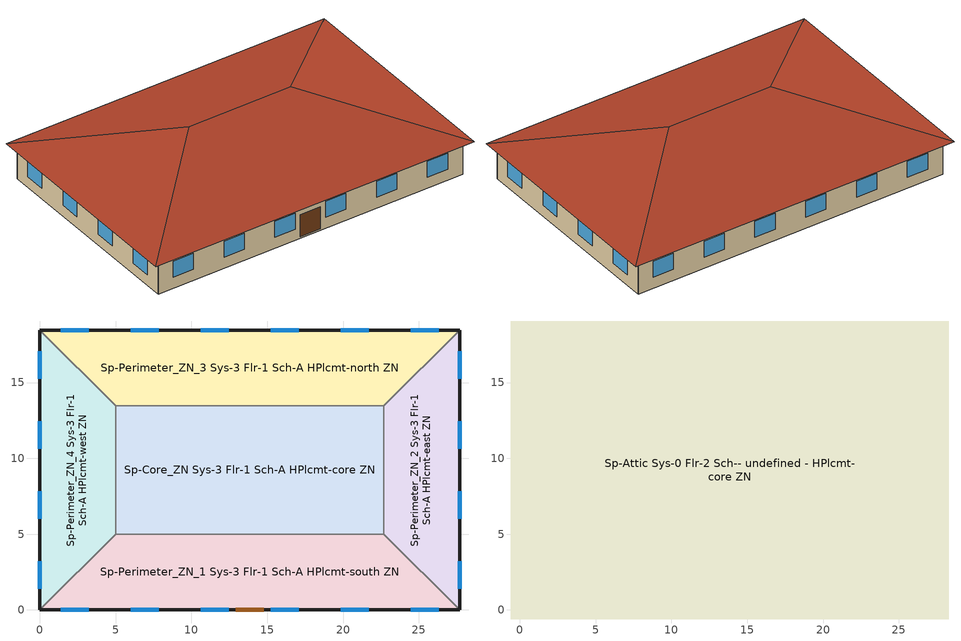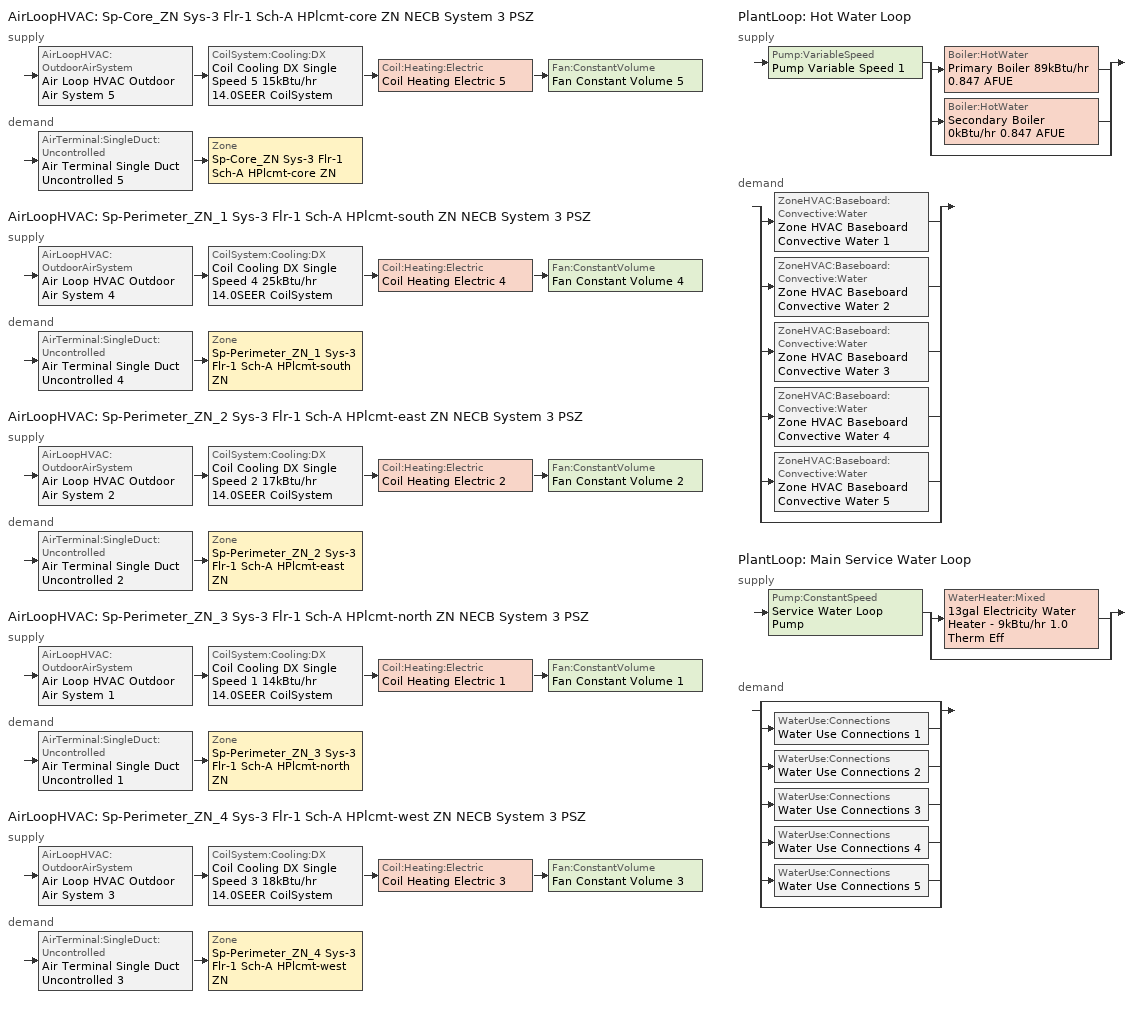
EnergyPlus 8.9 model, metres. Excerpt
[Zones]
Sp-Core_ZN Sys-3 Flr-1 Sch-A HPlcmt-core ZN
 floor ground (BTAP-Grnd-Floor-Mass:U-0.379): 22.69,13.46 22.69,5 5,5 5,13.46 z0
 wall to Sp-Perimeter_ZN_2 Sys-3 Flr-1 Sch-A HPlcmt-east ZN (BTAP-Int-Wall): 22.69,5 22.69,13.46 z0:3.05
 wall to Sp-Perimeter_ZN_3 Sys-3 Flr-1 Sch-A HPlcmt-north ZN (BTAP-Int-Wall): 22.69,13.46 5,13.46 z0:3.05
 wall to Sp-Perimeter_ZN_1 Sys-3 Flr-1 Sch-A HPlcmt-south ZN (BTAP-Int-Wall): 5,5 22.69,5 z0:3.05
 wall to Sp-Perimeter_ZN_4 Sys-3 Flr-1 Sch-A HPlcmt-west ZN (BTAP-Int-Wall): 5,13.46 5,5 z0:3.05
Sp-Perimeter_ZN_1 Sys-3 Flr-1 Sch-A HPlcmt-south ZN
 floor ground (BTAP-Grnd-Floor-Mass:U-0.379): 22.69,5 27.69,0 0,0 5,5 z0
 wall outside (BTAP-Ext-Wall-Mass:U-0.183): 0,0 27.69,0 z0:3.05
 wall to Sp-Perimeter_ZN_2 Sys-3 Flr-1 Sch-A HPlcmt-east ZN (BTAP-Int-Wall): 27.69,0 22.69,5 z0:3.05
 wall to Sp-Perimeter_ZN_4 Sys-3 Flr-1 Sch-A HPlcmt-west ZN (BTAP-Int-Wall): 5,5 0,0 z0:3.05
 window (BTAP-Ext-DaylightDiffuser:U=0.160 SHGC=0.600): 1.39,0 3.22,0 / 6.01,0 7.84,0 / 10.62,0 12.45,0 / 15.24,0 17.07,0 / 19.85,0 21.68,0 / 24.47,0 26.3,0 z0.99:2.42
 door (BTAP-Ext-Door:U-1.6): 12.93,0 14.76,0 z0.12:2.13
Sp-Perimeter_ZN_2 Sys-3 Flr-1 Sch-A HPlcmt-east ZN
 floor ground (BTAP-Grnd-Floor-Mass:U-0.379): 27.69,18.46 27.69,0 22.69,5 22.69,13.46 z0
 wall outside (BTAP-Ext-Wall-Mass:U-0.183): 27.69,0 27.69,18.46 z0:3.05
 wall to Sp-Perimeter_ZN_3 Sys-3 Flr-1 Sch-A HPlcmt-north ZN (BTAP-Int-Wall): 27.69,18.46 22.69,13.46 z0:3.05
 window (BTAP-Ext-DaylightDiffuser:U=0.160 SHGC=0.600): 27.69,1.39 27.69,3.22 / 27.69,6.01 27.69,7.84 / 27.69,10.62 27.69,12.45 / 27.69,15.24 27.69,17.07 z0.99:2.42
Sp-Perimeter_ZN_3 Sys-3 Flr-1 Sch-A HPlcmt-north ZN
 floor ground (BTAP-Grnd-Floor-Mass:U-0.379): 27.69,18.46 22.69,13.46 5,13.46 0,18.46 z0
 wall outside (BTAP-Ext-Wall-Mass:U-0.183): 27.69,18.46 0,18.46 z0:3.05
 wall to Sp-Perimeter_ZN_4 Sys-3 Flr-1 Sch-A HPlcmt-west ZN (BTAP-Int-Wall): 0,18.46 5,13.46 z0:3.05
 window (BTAP-Ext-DaylightDiffuser:U=0.160 SHGC=0.600): 26.3,18.46 24.47,18.46 / 21.68,18.46 19.85,18.46 / 17.07,18.46 15.24,18.46 / 12.45,18.46 10.62,18.46 / 7.84,18.46 6.01,18.46 / 3.22,18.46 1.39,18.46 z0.99:2.42
Sp-Perimeter_ZN_4 Sys-3 Flr-1 Sch-A HPlcmt-west ZN
 floor ground (BTAP-Grnd-Floor-Mass:U-0.379): 0,18.46 5,13.46 5,5 0,0 z0
 wall outside (BTAP-Ext-Wall-Mass:U-0.183): 0,18.46 0,0 z0:3.05
 window (BTAP-Ext-DaylightDiffuser:U=0.160 SHGC=0.600): 0,17.07 0,15.24 / 0,12.45 0,10.62 / 0,7.84 0,6.01 / 0,3.22 0,1.39 z0.99:2.42
Sp-Attic Sys-0 Flr-2 Sch-- undefined - HPlcmt-core ZN
 floor outside (BTAP-Ext-Floor-Mass:U-0.142): 28.29,19.06 28.29,-0.6 27.69,0 27.69,18.46 z3.05; 28.29,19.06 27.69,18.46 0,18.46 -0.6,19.06 z3.05; 27.69,0 28.29,-0.6 -0.6,-0.6 0,0 z3.05; -0.6,19.06 0,18.46 0,0 -0.6,-0.6 z3.05
 floor to Sp-Core_ZN Sys-3 Flr-1 Sch-A HPlcmt-core ZN (BTAP-Int-Floor): 22.69,13.46 22.69,5 5,5 5,13.46 z3.05
 floor to Sp-Perimeter_ZN_2 Sys-3 Flr-1 Sch-A HPlcmt-east ZN (BTAP-Int-Floor): 27.69,18.46 27.69,0 22.69,5 22.69,13.46 z3.05
 floor to Sp-Perimeter_ZN_3 Sys-3 Flr-1 Sch-A HPlcmt-north ZN (BTAP-Int-Floor): 27.69,18.46 22.69,13.46 5,13.46 0,18.46 z3.05
 floor to Sp-Perimeter_ZN_1 Sys-3 Flr-1 Sch-A HPlcmt-south ZN (BTAP-Int-Floor): 22.69,5 27.69,0 0,0 5,5 z3.05
 floor to Sp-Perimeter_ZN_4 Sys-3 Flr-1 Sch-A HPlcmt-west ZN (BTAP-Int-Floor): 0,18.46 5,13.46 5,5 0,0 z3.05
 roof outside (BTAP-Ext-Roof-Metal:U-0.142): 18.46,9.23,6.33 28.29,-0.6,3.05 28.29,19.06,3.05; 18.46,9.23,6.33 28.29,19.06,3.05 -0.6,19.06,3.05 9.23,9.23,6.33; 9.23,9.23,6.33 -0.6,-0.6,3.05 28.29,-0.6,3.05 18.46,9.23,6.33; 9.23,9.23,6.33 -0.6,19.06,3.05 -0.6,-0.6,3.05
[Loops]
AirLoopHVAC 'Sp-Core_ZN Sys-3 Flr-1 Sch-A HPlcmt-core ZN NECB System 3 PSZ'
 supply: AirLoopHVAC:OutdoorAirSystem 'Air Loop HVAC Outdoor Air System 5' > CoilSystem:Cooling:DX 'Coil Cooling DX Single Speed 5 15kBtu/hr 14.0SEER CoilSystem' > Coil:Heating:Electric 'Coil Heating Electric 5' > Fan:ConstantVolume 'Fan Constant Volume 5'
 demand: AirTerminal:SingleDuct:Uncontrolled 'Air Terminal Single Duct Uncontrolled 5' > Zone 'Sp-Core_ZN Sys-3 Flr-1 Sch-A HPlcmt-core ZN'
AirLoopHVAC 'Sp-Perimeter_ZN_1 Sys-3 Flr-1 Sch-A HPlcmt-south ZN NECB System 3 PSZ'
 supply: AirLoopHVAC:OutdoorAirSystem 'Air Loop HVAC Outdoor Air System 4' > CoilSystem:Cooling:DX 'Coil Cooling DX Single Speed 4 25kBtu/hr 14.0SEER CoilSystem' > Coil:Heating:Electric 'Coil Heating Electric 4' > Fan:ConstantVolume 'Fan Constant Volume 4'
 demand: AirTerminal:SingleDuct:Uncontrolled 'Air Terminal Single Duct Uncontrolled 4' > Zone 'Sp-Perimeter_ZN_1 Sys-3 Flr-1 Sch-A HPlcmt-south ZN'
AirLoopHVAC 'Sp-Perimeter_ZN_2 Sys-3 Flr-1 Sch-A HPlcmt-east ZN NECB System 3 PSZ'
 supply: AirLoopHVAC:OutdoorAirSystem 'Air Loop HVAC Outdoor Air System 2' > CoilSystem:Cooling:DX 'Coil Cooling DX Single Speed 2 17kBtu/hr 14.0SEER CoilSystem' > Coil:Heating:Electric 'Coil Heating Electric 2' > Fan:ConstantVolume 'Fan Constant Volume 2'
 demand: AirTerminal:SingleDuct:Uncontrolled 'Air Terminal Single Duct Uncontrolled 2' > Zone 'Sp-Perimeter_ZN_2 Sys-3 Flr-1 Sch-A HPlcmt-east ZN'
AirLoopHVAC 'Sp-Perimeter_ZN_3 Sys-3 Flr-1 Sch-A HPlcmt-north ZN NECB System 3 PSZ'
 supply: AirLoopHVAC:OutdoorAirSystem 'Air Loop HVAC Outdoor Air System 1' > CoilSystem:Cooling:DX 'Coil Cooling DX Single Speed 1 14kBtu/hr 14.0SEER CoilSystem' > Coil:Heating:Electric 'Coil Heating Electric 1' > Fan:ConstantVolume 'Fan Constant Volume 1'
 demand: AirTerminal:SingleDuct:Uncontrolled 'Air Terminal Single Duct Uncontrolled 1' > Zone 'Sp-Perimeter_ZN_3 Sys-3 Flr-1 Sch-A HPlcmt-north ZN'
AirLoopHVAC 'Sp-Perimeter_ZN_4 Sys-3 Flr-1 Sch-A HPlcmt-west ZN NECB System 3 PSZ'
 supply: AirLoopHVAC:OutdoorAirSystem 'Air Loop HVAC Outdoor Air System 3' > CoilSystem:Cooling:DX 'Coil Cooling DX Single Speed 3 18kBtu/hr 14.0SEER CoilSystem' > Coil:Heating:Electric 'Coil Heating Electric 3' > Fan:ConstantVolume 'Fan Constant Volume 3'
 demand: AirTerminal:SingleDuct:Uncontrolled 'Air Terminal Single Duct Uncontrolled 3' > Zone 'Sp-Perimeter_ZN_4 Sys-3 Flr-1 Sch-A HPlcmt-west ZN'
PlantLoop 'Hot Water Loop'
 supply: Pump:VariableSpeed 'Pump Variable Speed 1' > split
  | Boiler:HotWater 'Primary Boiler 89kBtu/hr 0.847 AFUE'
  | Boiler:HotWater 'Secondary Boiler 0kBtu/hr 0.847 AFUE'
  | bypass
 demand: split
  | ZoneHVAC:Baseboard:Convective:Water 'Zone HVAC Baseboard Convective Water 1'
  | ZoneHVAC:Baseboard:Convective:Water 'Zone HVAC Baseboard Convective Water 2'
  | ZoneHVAC:Baseboard:Convective:Water 'Zone HVAC Baseboard Convective Water 3'
  | ZoneHVAC:Baseboard:Convective:Water 'Zone HVAC Baseboard Convective Water 4'
  | ZoneHVAC:Baseboard:Convective:Water 'Zone HVAC Baseboard Convective Water 5'
  | bypass
PlantLoop 'Main Service Water Loop'
 supply: Pump:ConstantSpeed 'Service Water Loop Pump' > split
  | WaterHeater:Mixed '13gal Electricity Water Heater - 9kBtu/hr 1.0 Therm Eff'
  | bypass
 demand: split
  | bypass
  | WaterUse:Connections 'Water Use Connections 1'
  | WaterUse:Connections 'Water Use Connections 2'
  | WaterUse:Connections 'Water Use Connections 3'
  | WaterUse:Connections 'Water Use Connections 4'
  | WaterUse:Connections 'Water Use Connections 5'
  | bypass
[Building]
SmallOffice-CAN_NT_Yellowknife.AP.719360_CWEC2016.epw created: 2018-11-01 15:55:19 +0000: North Axis {deg}=0; Terrain=City; Loads Convergence Tolerance Value=0.04; Temperature Convergence Tolerance Value {deltaC}=0.2; Solar Distribution=FullInteriorAndExterior; Maximum Number of Warmup Days=25; Minimum Number of Warmup Days=6
[Site:Location]
Yellowknife AP_NT_CAN: Latitude {deg}=62.463; Longitude {deg}=-114.44; Time Zone {hr}=-7; Elevation {m}=205.7
[Site:GroundTemperature:BuildingSurface]
19.527, 19.502, 19.536, 19.598, 20.002, 21.64, 22.225, 22.375, 21.449, 20.121, 19.802, 19.633
[Site:WaterMainsTemperature]
Calculation Method=Correlation; Annual Average Outdoor Air Temperature {C}=-3.45833; Maximum Difference In Monthly Average Outdoor Air Temperatures {deltaC}=42.9
[SizingPeriod:DesignDay] Day of Month=21; Dry-Bulb Temperature Range Modifier Type=DefaultMultipliers; Humidity Condition Type=Wetbulb; Barometric Pressure {Pa}=98878; Rain Indicator=No; Snow Indicator=No; Daylight Saving Time Indicator=No
Name | Month | Day Type | Maximum Dry-Bulb Temperature {C} | Daily Dry-Bulb Temperature Range {deltaC} | Wetbulb or DewPoint at Maximum Dry-Bulb {C} | Wind Speed {m/s} | Wind Direction {deg} | Solar Model Indicator | ASHRAE Clear Sky Optical Depth for Beam Irradiance (taub) | ASHRAE Clear Sky Optical Depth for Diffuse Irradiance (taud) | Sky Clearness
Yellowknife AP Ann Clg .4% Condns DB=>MWB | 7 | SummerDesignDay | 25.4 | 7.9 | 16 | 4 | 150 | ASHRAETau | 0.369 | 2.418
Yellowknife AP Ann Htg 99.6% Condns DB | 1 | WinterDesignDay | -40.5 | 0 | -40.5 | 1.7 | 310 | ASHRAEClearSky |  |  | 0
[Material] Thermal Absorptance=0.9
Name | Roughness | Thickness {m} | Conductivity {W/m-K} | Density {kg/m3} | Specific Heat {J/kg-K} | Solar Absorptance | Visible Absorptance
1/2IN Gypsum | Smooth | 0.0127 | 0.16 | 784.9 | 830 | 0.4 | 0.4
100mm Normalweight concrete floor | MediumSmooth | 0.1016 | 2.31 | 2322 | 832 | 0.7 | 0.7
1IN Stucco | Smooth | 0.0253 | 0.6918 | 1858 | 837 | 0.7 | 0.92
4 in. Normalweight Concrete Floor | MediumRough | 0.1016 | 2.31 | 2322 | 832 | 0.7 | 0.7
6 in. Normalweight Concrete Floor | MediumRough | 0.1524 | 2.31 | 2322 | 832 | 0.7 | 0.7
8IN CONCRETE HW RefBldg | Rough | 0.2032 | 1.311 | 2240 | 836.8 | 0.7 | 0.7
F08 Metal surface; Metal Roof Surface | Smooth | 0.0008 | 45.28 | 7824 | 500 | 0.7 | 0.7
G01 13mm gypsum board | Smooth | 0.0127 | 0.16 | 800 | 1090 | 0.7 | 0.5
[Material:NoMass] Roughness=Smooth; Thermal Absorptance=0.9; Solar Absorptance=0.7
Name | Thermal Resistance {m2-K/W} | Visible Absorptance
Typical Carpet Pad | 0.21648 | 0.8
Typical Carpet Pad 2 | 2.57255 | 0.8
Typical Insulation 1 | 6.78179 | 0.7
Typical Insulation 2 | 5.19354 | 0.7
Typical Insulation 3 | 7.04224 | 0.7
Typical Insulation 4 | 0.624982 | 0.7
[WindowMaterial:SimpleGlazingSystem]
SimpleGlazing:U=0.160 SHGC=0.600: U-Factor {W/m2-K}=1.6; Solar Heat Gain Coefficient=0.6; Visible Transmittance=0.21
[Construction]
BTAP-Ext-DaylightDiffuser:U=0.160 SHGC=0.600: SimpleGlazing:U=0.160 SHGC=0.600
BTAP-Ext-Door:U-1.6: F08 Metal surface, Typical Insulation 4
BTAP-Ext-Floor-Mass:U-0.142: Typical Insulation 1, 4 in. Normalweight Concrete Floor, Typical Carpet Pad
BTAP-Ext-Roof-Metal:U-0.142: Metal Roof Surface, Typical Insulation 3
BTAP-Ext-Wall-Mass:U-0.183: 1IN Stucco, 8IN CONCRETE HW RefBldg, Typical Insulation 2, 1/2IN Gypsum
BTAP-Grnd-Floor-Mass:U-0.379: 6 in. Normalweight Concrete Floor, Typical Carpet Pad 2
BTAP-Int-Floor: 100mm Normalweight concrete floor, Typical Carpet Pad
BTAP-Int-Wall: G01 13mm gypsum board, G01 13mm gypsum board
[Zone]
Name | Part of Total Floor Area
Sp-Attic Sys-0 Flr-2 Sch-- undefined - HPlcmt-core ZN | No
Sp-Core_ZN Sys-3 Flr-1 Sch-A HPlcmt-core ZN; Sp-Perimeter_ZN_1 Sys-3 Flr-1 Sch-A HPlcmt-south ZN; Sp-Perimeter_ZN_2 Sys-3 Flr-1 Sch-A HPlcmt-east ZN; Sp-Perimeter_ZN_3 Sys-3 Flr-1 Sch-A HPlcmt-north ZN; Sp-Perimeter_ZN_4 Sys-3 Flr-1 Sch-A HPlcmt-west ZN | Yes
[ZoneInfiltration:DesignFlowRate] Schedule=Always On Discrete; Design Flow Rate Calculation Method=Flow/ExteriorArea; Constant Term Coefficient=0; Temperature Term Coefficient=0; Velocity Term Coefficient=0.224; Velocity Squared Term Coefficient=0
Name | Zone or ZoneList | Flow per Exterior Surface Area {m3/s-m2}
Attic Infiltration | Sp-Attic Sys-0 Flr-2 Sch-- undefined - HPlcmt-core ZN | 0.000228332
Perimeter_ZN_1 Infiltration | Sp-Perimeter_ZN_1 Sys-3 Flr-1 Sch-A HPlcmt-south ZN | 0.00025
Perimeter_ZN_2 Infiltration | Sp-Perimeter_ZN_2 Sys-3 Flr-1 Sch-A HPlcmt-east ZN | 0.00025
Perimeter_ZN_3 Infiltration | Sp-Perimeter_ZN_3 Sys-3 Flr-1 Sch-A HPlcmt-north ZN | 0.00025
Perimeter_ZN_4 Infiltration | Sp-Perimeter_ZN_4 Sys-3 Flr-1 Sch-A HPlcmt-west ZN | 0.00025
[ZoneControl:Thermostat] Control Object Type 1=ThermostatSetpoint:DualSetpoint
Name | Zone or ZoneList | Control Type Schedule | Control Name 1
Sp-Core_ZN Sys-3 Flr-1 Sch-A HPlcmt-core ZN Thermostat | Sp-Core_ZN Sys-3 Flr-1 Sch-A HPlcmt-core ZN | Sp-Core_ZN Sys-3 Flr-1 Sch-A HPlcmt-core ZN Thermostat Schedule | Space Function Office enclosed > 25 m2 Thermostat 10
Sp-Perimeter_ZN_1 Sys-3 Flr-1 Sch-A HPlcmt-south ZN Thermostat | Sp-Perimeter_ZN_1 Sys-3 Flr-1 Sch-A HPlcmt-south ZN | Sp-Perimeter_ZN_1 Sys-3 Flr-1 Sch-A HPlcmt-south ZN Thermostat Schedule | Space Function Office enclosed > 25 m2 Thermostat 9
Sp-Perimeter_ZN_2 Sys-3 Flr-1 Sch-A HPlcmt-east ZN Thermostat | Sp-Perimeter_ZN_2 Sys-3 Flr-1 Sch-A HPlcmt-east ZN | Sp-Perimeter_ZN_2 Sys-3 Flr-1 Sch-A HPlcmt-east ZN Thermostat Schedule | Space Function Office enclosed > 25 m2 Thermostat 7
Sp-Perimeter_ZN_3 Sys-3 Flr-1 Sch-A HPlcmt-north ZN Thermostat | Sp-Perimeter_ZN_3 Sys-3 Flr-1 Sch-A HPlcmt-north ZN | Sp-Perimeter_ZN_3 Sys-3 Flr-1 Sch-A HPlcmt-north ZN Thermostat Schedule | Space Function Office enclosed > 25 m2 Thermostat 6
Sp-Perimeter_ZN_4 Sys-3 Flr-1 Sch-A HPlcmt-west ZN Thermostat | Sp-Perimeter_ZN_4 Sys-3 Flr-1 Sch-A HPlcmt-west ZN | Sp-Perimeter_ZN_4 Sys-3 Flr-1 Sch-A HPlcmt-west ZN Thermostat Schedule | Space Function Office enclosed > 25 m2 Thermostat 8
[ThermostatSetpoint:DualSetpoint] Heating Setpoint Temperature Schedule=NECB-A-Thermostat Setpoint-Heating; Cooling Setpoint Temperature Schedule=NECB-A-Thermostat Setpoint-Cooling
Space Function Office enclosed > 25 m2 Thermostat 10; Space Function Office enclosed > 25 m2 Thermostat 9; Space Function Office enclosed > 25 m2 Thermostat 7; Space Function Office enclosed > 25 m2 Thermostat 6; Space Function Office enclosed > 25 m2 Thermostat 8
[AirTerminal:SingleDuct:Uncontrolled] Availability Schedule=Always On Discrete; Maximum Air Flow Rate {m3/s}=AutoSize
Air Terminal Single Duct Uncontrolled 5; Air Terminal Single Duct Uncontrolled 4; Air Terminal Single Duct Uncontrolled 2; Air Terminal Single Duct Uncontrolled 1; Air Terminal Single Duct Uncontrolled 3
[ZoneHVAC:Baseboard:Convective:Water] Availability Schedule=Always On Discrete; Heating Design Capacity Method=HeatingDesignCapacity; Heating Design Capacity {W}=Autosize; Heating Design Capacity Per Floor Area {W/m2}=0; Fraction of Autosized Heating Design Capacity=0.8; U-Factor Times Area Value {W/K}=Autosize; Maximum Water Flow Rate {m3/s}=Autosize; Convergence Tolerance=0.001
Zone HVAC Baseboard Convective Water 5; Zone HVAC Baseboard Convective Water 4; Zone HVAC Baseboard Convective Water 2; Zone HVAC Baseboard Convective Water 1; Zone HVAC Baseboard Convective Water 3
[Zone equipment]
Sp-Core_ZN Sys-3 Flr-1 Sch-A HPlcmt-core ZN: Air Terminal Single Duct Uncontrolled 5, Zone HVAC Baseboard Convective Water 5
Sp-Perimeter_ZN_1 Sys-3 Flr-1 Sch-A HPlcmt-south ZN: Air Terminal Single Duct Uncontrolled 4, Zone HVAC Baseboard Convective Water 4
Sp-Perimeter_ZN_2 Sys-3 Flr-1 Sch-A HPlcmt-east ZN: Air Terminal Single Duct Uncontrolled 2, Zone HVAC Baseboard Convective Water 2
Sp-Perimeter_ZN_3 Sys-3 Flr-1 Sch-A HPlcmt-north ZN: Air Terminal Single Duct Uncontrolled 1, Zone HVAC Baseboard Convective Water 1
Sp-Perimeter_ZN_4 Sys-3 Flr-1 Sch-A HPlcmt-west ZN: Air Terminal Single Duct Uncontrolled 3, Zone HVAC Baseboard Convective Water 3
[Sizing:Zone] Zone Cooling Design Supply Air Temperature Input Method=SupplyAirTemperature; Zone Cooling Design Supply Air Temperature {C}=13; Zone Cooling Design Supply Air Temperature Difference {deltaC}=11.11; Zone Heating Design Supply Air Temperature Input Method=SupplyAirTemperature; Zone Heating Design Supply Air Temperature {C}=43; Zone Heating Design Supply Air Temperature Difference {deltaC}=11.11; Zone Cooling Design Supply Air Humidity Ratio {kgWater/kgDryAir}=0.0085; Zone Heating Design Supply Air Humidity Ratio {kgWater/kgDryAir}=0.008; Design Specification Outdoor Air Object=Space Function Office enclosed > 25 m2 Ventilation; Zone Heating Sizing Factor=1.3; Zone Cooling Sizing Factor=1.1; Cooling Design Air Flow Method=DesignDay; Cooling Design Air Flow Rate {m3/s}=0; Cooling Minimum Air Flow per Zone Floor Area {m3/s-m2}=0.000762; Cooling Minimum Air Flow {m3/s}=0; Cooling Minimum Air Flow Fraction=0; Heating Design Air Flow Method=DesignDay; Heating Design Air Flow Rate {m3/s}=0; Heating Maximum Air Flow per Zone Floor Area {m3/s-m2}=0.002032; Heating Maximum Air Flow {m3/s}=0.141576; Heating Maximum Air Flow Fraction=0.3; Account for Dedicated Outdoor Air System=No
Name | Design Specification Zone Air Distribution Object
Sp-Core_ZN Sys-3 Flr-1 Sch-A HPlcmt-core ZN | Sp-Core_ZN Sys-3 Flr-1 Sch-A HPlcmt-core ZN Design Spec Zone Air Dist
Sp-Perimeter_ZN_1 Sys-3 Flr-1 Sch-A HPlcmt-south ZN | Sp-Perimeter_ZN_1 Sys-3 Flr-1 Sch-A HPlcmt-south ZN Design Spec Zone Air Dist
Sp-Perimeter_ZN_2 Sys-3 Flr-1 Sch-A HPlcmt-east ZN | Sp-Perimeter_ZN_2 Sys-3 Flr-1 Sch-A HPlcmt-east ZN Design Spec Zone Air Dist
Sp-Perimeter_ZN_3 Sys-3 Flr-1 Sch-A HPlcmt-north ZN | Sp-Perimeter_ZN_3 Sys-3 Flr-1 Sch-A HPlcmt-north ZN Design Spec Zone Air Dist
Sp-Perimeter_ZN_4 Sys-3 Flr-1 Sch-A HPlcmt-west ZN | Sp-Perimeter_ZN_4 Sys-3 Flr-1 Sch-A HPlcmt-west ZN Design Spec Zone Air Dist
[DesignSpecification:ZoneAirDistribution] Zone Air Distribution Effectiveness in Cooling Mode=1; Zone Air Distribution Effectiveness in Heating Mode=1
Sp-Core_ZN Sys-3 Flr-1 Sch-A HPlcmt-core ZN Design Spec Zone Air Dist; Sp-Perimeter_ZN_1 Sys-3 Flr-1 Sch-A HPlcmt-south ZN Design Spec Zone Air Dist; Sp-Perimeter_ZN_2 Sys-3 Flr-1 Sch-A HPlcmt-east ZN Design Spec Zone Air Dist; Sp-Perimeter_ZN_3 Sys-3 Flr-1 Sch-A HPlcmt-north ZN Design Spec Zone Air Dist; Sp-Perimeter_ZN_4 Sys-3 Flr-1 Sch-A HPlcmt-west ZN Design Spec Zone Air Dist
[Controller:MechanicalVentilation] Demand Controlled Ventilation=No; System Outdoor Air Method=ZoneSum; Design Specification Outdoor Air Object Name 1=Space Function Office enclosed > 25 m2 Ventilation
Name | Availability Schedule | Zone Name 1 | Design Specification Zone Air Distribution Object Name 1
Controller Mechanical Ventilation 5 | Always On Discrete | Sp-Core_ZN Sys-3 Flr-1 Sch-A HPlcmt-core ZN | Sp-Core_ZN Sys-3 Flr-1 Sch-A HPlcmt-core ZN Design Spec Zone Air Dist
Controller Mechanical Ventilation 4 | Sp-Perimeter_ZN_1 Sys-3 Flr-1 Sch-A HPlcmt-south ZN NECB System 3 PSZ Occ Sch | Sp-Perimeter_ZN_1 Sys-3 Flr-1 Sch-A HPlcmt-south ZN | Sp-Perimeter_ZN_1 Sys-3 Flr-1 Sch-A HPlcmt-south ZN Design Spec Zone Air Dist
Controller Mechanical Ventilation 2 | Always On Discrete | Sp-Perimeter_ZN_2 Sys-3 Flr-1 Sch-A HPlcmt-east ZN | Sp-Perimeter_ZN_2 Sys-3 Flr-1 Sch-A HPlcmt-east ZN Design Spec Zone Air Dist
Controller Mechanical Ventilation 1 | Always On Discrete | Sp-Perimeter_ZN_3 Sys-3 Flr-1 Sch-A HPlcmt-north ZN | Sp-Perimeter_ZN_3 Sys-3 Flr-1 Sch-A HPlcmt-north ZN Design Spec Zone Air Dist
Controller Mechanical Ventilation 3 | Always On Discrete | Sp-Perimeter_ZN_4 Sys-3 Flr-1 Sch-A HPlcmt-west ZN | Sp-Perimeter_ZN_4 Sys-3 Flr-1 Sch-A HPlcmt-west ZN Design Spec Zone Air Dist
[DesignSpecification:OutdoorAir]
Space Function Office enclosed > 25 m2 Ventilation: Outdoor Air Method=Sum; Outdoor Air Flow per Person {m3/s-person}=0; Outdoor Air Flow per Zone Floor Area {m3/s-m2}=0.00042164; Outdoor Air Flow per Zone {m3/s}=0; Outdoor Air Flow Air Changes per Hour {1/hr}=0
[AirLoopHVAC] Design Supply Air Flow Rate {m3/s}=AutoSize
Sp-Core_ZN Sys-3 Flr-1 Sch-A HPlcmt-core ZN NECB System 3 PSZ; Sp-Perimeter_ZN_1 Sys-3 Flr-1 Sch-A HPlcmt-south ZN NECB System 3 PSZ; Sp-Perimeter_ZN_2 Sys-3 Flr-1 Sch-A HPlcmt-east ZN NECB System 3 PSZ; Sp-Perimeter_ZN_3 Sys-3 Flr-1 Sch-A HPlcmt-north ZN NECB System 3 PSZ; Sp-Perimeter_ZN_4 Sys-3 Flr-1 Sch-A HPlcmt-west ZN NECB System 3 PSZ
[Sizing:System] Type of Load to Size On=Sensible; Design Outdoor Air Flow Rate {m3/s}=Autosize; Central Heating Maximum System Air Flow Ratio=1; Preheat Design Temperature {C}=7; Preheat Design Humidity Ratio {kgWater/kgDryAir}=0.008; Precool Design Temperature {C}=13; Precool Design Humidity Ratio {kgWater/kgDryAir}=0.008; Central Cooling Design Supply Air Temperature {C}=13; Central Heating Design Supply Air Temperature {C}=43; Type of Zone Sum to Use=NonCoincident; 100% Outdoor Air in Cooling=No; 100% Outdoor Air in Heating=No; Central Cooling Design Supply Air Humidity Ratio {kgWater/kgDryAir}=0.0085; Central Heating Design Supply Air Humidity Ratio {kgWater/kgDryAir}=0.008; Cooling Supply Air Flow Rate Method=DesignDay; Cooling Supply Air Flow Rate {m3/s}=0; Cooling Supply Air Flow Rate Per Floor Area {m3/s-m2}=0.00996765; Cooling Fraction of Autosized Cooling Supply Air Flow Rate=1; Cooling Supply Air Flow Rate Per Unit Cooling Capacity {m3/s-W}=3.94755e-05; Heating Supply Air Flow Rate Method=DesignDay; Heating Supply Air Flow Rate {m3/s}=0; Heating Supply Air Flow Rate Per Floor Area {m3/s-m2}=0.00996765; Heating Fraction of Autosized Heating Supply Air Flow Rate=1; Heating Fraction of Autosized Cooling Supply Air Flow Rate=1; Heating Supply Air Flow Rate Per Unit Heating Capacity {m3/s-W}=3.15882e-05; System Outdoor Air Method=ZoneSum; Zone Maximum Outdoor Air Fraction=1; Cooling Design Capacity Method=CoolingDesignCapacity; Cooling Design Capacity {W}=Autosize; Cooling Design Capacity Per Floor Area {W/m2}=234.7; Fraction of Autosized Cooling Design Capacity=1; Heating Design Capacity Method=HeatingDesignCapacity; Heating Design Capacity {W}=Autosize; Heating Design Capacity Per Floor Area {W/m2}=157; Fraction of Autosized Heating Design Capacity=1; Central Cooling Capacity Control Method=OnOff
Sp-Core_ZN Sys-3 Flr-1 Sch-A HPlcmt-core ZN NECB System 3 PSZ; Sp-Perimeter_ZN_1 Sys-3 Flr-1 Sch-A HPlcmt-south ZN NECB System 3 PSZ; Sp-Perimeter_ZN_2 Sys-3 Flr-1 Sch-A HPlcmt-east ZN NECB System 3 PSZ; Sp-Perimeter_ZN_3 Sys-3 Flr-1 Sch-A HPlcmt-north ZN NECB System 3 PSZ; Sp-Perimeter_ZN_4 Sys-3 Flr-1 Sch-A HPlcmt-west ZN NECB System 3 PSZ
[AvailabilityManager:Scheduled] Schedule=Always On Discrete
Sp-Core_ZN Sys-3 Flr-1 Sch-A HPlcmt-core ZN NECB System 3 PSZ Availability Manager; Air Loop HVAC Outdoor Air System 5 Availability Manager; Air Loop HVAC Outdoor Air System 4 Availability Manager; Sp-Perimeter_ZN_2 Sys-3 Flr-1 Sch-A HPlcmt-east ZN NECB System 3 PSZ Availability Manager; Air Loop HVAC Outdoor Air System 2 Availability Manager; Sp-Perimeter_ZN_3 Sys-3 Flr-1 Sch-A HPlcmt-north ZN NECB System 3 PSZ Availability Manager; Air Loop HVAC Outdoor Air System 1 Availability Manager; Sp-Perimeter_ZN_4 Sys-3 Flr-1 Sch-A HPlcmt-west ZN NECB System 3 PSZ Availability Manager; Air Loop HVAC Outdoor Air System 3 Availability Manager
[Controller:OutdoorAir] Minimum Outdoor Air Flow Rate {m3/s}=Autosize; Maximum Outdoor Air Flow Rate {m3/s}=Autosize; Economizer Control Type=NoEconomizer; Economizer Control Action Type=ModulateFlow; Economizer Maximum Limit Dry-Bulb Temperature {C}=28; Economizer Maximum Limit Enthalpy {J/kg}=64000; Economizer Minimum Limit Dry-Bulb Temperature {C}=-100; Lockout Type=NoLockout; Minimum Limit Type=FixedMinimum; High Humidity Control=No; Control High Indoor Humidity Based on Outdoor Humidity Ratio=Yes; Heat Recovery Bypass Control Type=BypassWhenWithinEconomizerLimits
Name | Minimum Outdoor Air Schedule | Mechanical Ventilation Controller
Controller Outdoor Air 5 | Always On Discrete | Controller Mechanical Ventilation 5
Controller Outdoor Air 4 | Sp-Perimeter_ZN_1 Sys-3 Flr-1 Sch-A HPlcmt-south ZN NECB System 3 PSZ Occ Sch | Controller Mechanical Ventilation 4
Controller Outdoor Air 2 | Always On Discrete | Controller Mechanical Ventilation 2
Controller Outdoor Air 1 | Always On Discrete | Controller Mechanical Ventilation 1
Controller Outdoor Air 3 | Always On Discrete | Controller Mechanical Ventilation 3
[SetpointManager:MixedAir] Control Variable=Temperature
Node 80 OS Default SPM; Node 79 OS Default SPM; Node 78 OS Default SPM; Node 67 OS Default SPM; Node 66 OS Default SPM; Node 65 OS Default SPM; Node 41 OS Default SPM; Node 40 OS Default SPM; Node 39 OS Default SPM; Node 29 OS Default SPM; Node 28 OS Default SPM; Node 27 OS Default SPM; Node 54 OS Default SPM; Node 53 OS Default SPM; Node 52 OS Default SPM
[CoilSystem:Cooling:DX] Availability Schedule=Always On Discrete
Name | Cooling Coil
Coil Cooling DX Single Speed 5 15kBtu/hr 14.0SEER CoilSystem | Coil Cooling DX Single Speed 5 15kBtu/hr 14.0SEER
Coil Cooling DX Single Speed 4 25kBtu/hr 14.0SEER CoilSystem | Coil Cooling DX Single Speed 4 25kBtu/hr 14.0SEER
Coil Cooling DX Single Speed 2 17kBtu/hr 14.0SEER CoilSystem | Coil Cooling DX Single Speed 2 17kBtu/hr 14.0SEER
Coil Cooling DX Single Speed 1 14kBtu/hr 14.0SEER CoilSystem | Coil Cooling DX Single Speed 1 14kBtu/hr 14.0SEER
Coil Cooling DX Single Speed 3 18kBtu/hr 14.0SEER CoilSystem | Coil Cooling DX Single Speed 3 18kBtu/hr 14.0SEER
[Coil:Cooling:DX:SingleSpeed] Availability Schedule=Always On Discrete; Gross Rated Total Cooling Capacity {W}=Autosize; Gross Rated Sensible Heat Ratio=Autosize; Gross Rated Cooling COP {W/W}=3.8248; Rated Air Flow Rate {m3/s}=Autosize; Rated Evaporator Fan Power Per Volume Flow Rate {W/(m3/s)}=773.3; Total Cooling Capacity Function of Temperature Curve=DXCOOL-NECB2011-REF-CAPFT; Total Cooling Capacity Function of Flow Fraction Curve=DXCOOL-NECB2011-REF-CAPFFLOW; Energy Input Ratio Function of Temperature Curve=DXCOOL-NECB2011-REF-COOLEIRFT; Energy Input Ratio Function of Flow Fraction Curve=DXCOOL-NECB2011-REF-COOLEIRFFLOW; Part Load Fraction Correlation Curve=DXCOOL-NECB2011-REF-COOLPLFFPLR; Condenser Type=AirCooled; Evaporative Condenser Effectiveness=0; Evaporative Condenser Air Flow Rate {m3/s}=Autosize; Evaporative Condenser Pump Rated Power Consumption {W}=Autosize; Crankcase Heater Capacity {W}=0; Maximum Outdoor Dry-Bulb Temperature for Crankcase Heater Operation {C}=0; Basin Heater Capacity {W/K}=0; Basin Heater Setpoint Temperature {C}=10
Coil Cooling DX Single Speed 5 15kBtu/hr 14.0SEER; Coil Cooling DX Single Speed 4 25kBtu/hr 14.0SEER; Coil Cooling DX Single Speed 2 17kBtu/hr 14.0SEER; Coil Cooling DX Single Speed 1 14kBtu/hr 14.0SEER; Coil Cooling DX Single Speed 3 18kBtu/hr 14.0SEER
[Coil:Heating:Electric] Availability Schedule=Always On Discrete; Efficiency=1; Nominal Capacity {W}=Autosize
Coil Heating Electric 5; Coil Heating Electric 4; Coil Heating Electric 2; Coil Heating Electric 1; Coil Heating Electric 3
[Fan:ConstantVolume] Fan Total Efficiency=0.39975; Pressure Rise {Pa}=640; Maximum Flow Rate {m3/s}=AutoSize; Motor Efficiency=0.615; Motor In Airstream Fraction=1
Name | Availability Schedule
Fan Constant Volume 5; Fan Constant Volume 2; Fan Constant Volume 1; Fan Constant Volume 3 | Always On Discrete
Fan Constant Volume 4 | Sp-Perimeter_ZN_1 Sys-3 Flr-1 Sch-A HPlcmt-south ZN NECB System 3 PSZ Occ Sch
[SetpointManager:SingleZone:Reheat] Control Variable=Temperature; Minimum Supply Air Temperature {C}=13; Maximum Supply Air Temperature {C}=43
Name | Control Zone
Setpoint Manager Single Zone Reheat 5 | Sp-Core_ZN Sys-3 Flr-1 Sch-A HPlcmt-core ZN
Setpoint Manager Single Zone Reheat 4 | Sp-Perimeter_ZN_1 Sys-3 Flr-1 Sch-A HPlcmt-south ZN
Setpoint Manager Single Zone Reheat 2 | Sp-Perimeter_ZN_2 Sys-3 Flr-1 Sch-A HPlcmt-east ZN
Setpoint Manager Single Zone Reheat 1 | Sp-Perimeter_ZN_3 Sys-3 Flr-1 Sch-A HPlcmt-north ZN
Setpoint Manager Single Zone Reheat 3 | Sp-Perimeter_ZN_4 Sys-3 Flr-1 Sch-A HPlcmt-west ZN
[AvailabilityManager:NightCycle]
Availability Manager Night Cycle 1: Applicability Schedule=Always On Discrete; Fan Schedule=Sp-Perimeter_ZN_1 Sys-3 Flr-1 Sch-A HPlcmt-south ZN NECB System 3 PSZ Occ Sch; Control Type=CycleOnAny; Thermostat Tolerance {deltaC}=1; Cycling Run Time Control Type=FixedRunTime; Cycling Run Time {s}=3600
[PlantLoop] Fluid Type=Water; Maximum Loop Flow Rate {m3/s}=Autosize; Minimum Loop Flow Rate {m3/s}=0; Plant Loop Volume {m3}=Autocalculate; Load Distribution Scheme=Optimal; Plant Loop Demand Calculation Scheme=SingleSetpoint
Name | Plant Equipment Operation Scheme | Maximum Loop Temperature {C} | Minimum Loop Temperature {C}
Hot Water Loop | Hot Water Loop Operation Schemes | 100 | 0
Main Service Water Loop | Main Service Water Loop Operation Schemes | 60 | 10
[Sizing:Plant] Loop Type=Heating; Sizing Option=NonCoincident; Zone Timesteps in Averaging Window=1; Coincident Sizing Factor Mode=None
Name | Design Loop Exit Temperature {C} | Loop Design Temperature Difference {deltaC}
Hot Water Loop | 82 | 16
Main Service Water Loop | 60 | 5
[Pump:VariableSpeed]
Pump Variable Speed 1: Design Maximum Flow Rate {m3/s}=Autosize; Design Pump Head {Pa}=179352; Design Power Consumption {W}=Autosize; Motor Efficiency=0.855; Fraction of Motor Inefficiencies to Fluid Stream=0; Coefficient 1 of the Part Load Performance Curve=0; Coefficient 2 of the Part Load Performance Curve=1; Coefficient 3 of the Part Load Performance Curve=0; Coefficient 4 of the Part Load Performance Curve=0; Design Minimum Flow Rate {m3/s}=0; Pump Control Type=Intermittent; Skin Loss Radiative Fraction=0.5; Design Power Sizing Method=PowerPerFlowPerPressure; Design Electric Power per Unit Flow Rate {W/(m3/s)}=348701.1; Design Shaft Power per Unit Flow Rate per Unit Head=1.28205; Design Minimum Flow Rate Fraction=0
[Boiler:HotWater] Fuel Type=FuelOil#2; Nominal Thermal Efficiency=0.847; Design Water Outlet Temperature {C}=82; Design Water Flow Rate {m3/s}=Autosize; Minimum Part Load Ratio=0; Maximum Part Load Ratio=1; Optimum Part Load Ratio=1; Water Outlet Upper Temperature Limit {C}=99; Boiler Flow Mode=ConstantFlow; Parasitic Electric Load {W}=0; Sizing Factor=1
Name | Nominal Capacity {W}
Primary Boiler 89kBtu/hr 0.847 AFUE | 25976.1
Secondary Boiler 0kBtu/hr 0.847 AFUE | 0.001
[SetpointManager:OutdoorAirReset]
Setpoint Manager Outdoor Air Reset 1: Control Variable=Temperature; Setpoint at Outdoor Low Temperature {C}=82; Outdoor Low Temperature {C}=-16; Setpoint at Outdoor High Temperature {C}=60; Outdoor High Temperature {C}=0
[PlantEquipmentOperationSchemes] Control Scheme Object Type 1=PlantEquipmentOperation:HeatingLoad; Control Scheme Schedule Name 1=Always On Discrete
Name | Control Scheme Name 1
Hot Water Loop Operation Schemes | Hot Water Loop Heating Operation Scheme
Main Service Water Loop Operation Schemes | Main Service Water Loop Heating Operation Scheme
[PlantEquipmentOperation:HeatingLoad] Load Range Lower Limit 1 {W}=0; Load Range Upper Limit 1 {W}=1000000000
Name | Range Equipment List Name 1
Hot Water Loop Heating Operation Scheme | Hot Water Loop Heating Equipment List
Main Service Water Loop Heating Operation Scheme | Main Service Water Loop Heating Equipment List
[PlantEquipmentList]
Hot Water Loop Heating Equipment List: Boiler:HotWater, Primary Boiler 89kBtu/hr 0.847 AFUE, Boiler:HotWater, Secondary Boiler 0kBtu/hr 0.847 AFUE
Main Service Water Loop Heating Equipment List: WaterHeater:Mixed, 13gal Electricity Water Heater - 9kBtu/hr 1.0 Therm Eff
[Pump:ConstantSpeed]
Service Water Loop Pump: Design Flow Rate {m3/s}=Autosize; Design Pump Head {Pa}=41.0142; Design Power Consumption {W}=Autosize; Motor Efficiency=0.7; Fraction of Motor Inefficiencies to Fluid Stream=0; Pump Control Type=Intermittent; Design Power Sizing Method=PowerPerFlowPerPressure; Design Electric Power per Unit Flow Rate {W/(m3/s)}=348701.1; Design Shaft Power per Unit Flow Rate per Unit Head=1.28205
[WaterHeater:Mixed]
13gal Electricity Water Heater - 9kBtu/hr 1.0 Therm Eff: Tank Volume {m3}=0.0483791; Setpoint Temperature Schedule=Service Water Loop Temp - 140F; Deadband Temperature Difference {deltaC}=2; Maximum Temperature Limit {C}=82.2222; Heater Control Type=Cycle; Heater Maximum Capacity {W}=2527.81; Heater Ignition Minimum Flow Rate {m3/s}=0; Heater Ignition Delay {s}=0; Heater Fuel Type=Electricity; Heater Thermal Efficiency=1; Off Cycle Parasitic Fuel Consumption Rate {W}=12.8625; Off Cycle Parasitic Fuel Type=Electricity; Off Cycle Parasitic Heat Fraction to Tank=0.8; On Cycle Parasitic Fuel Consumption Rate {W}=12.8625; On Cycle Parasitic Fuel Type=Electricity; On Cycle Parasitic Heat Fraction to Tank=0; Ambient Temperature Indicator=Schedule; Ambient Temperature Schedule=Water Heater Ambient Temp Schedule - 70F; Off Cycle Loss Coefficient to Ambient Temperature {W/K}=1.27738; Off Cycle Loss Fraction to Zone=1; On Cycle Loss Coefficient to Ambient Temperature {W/K}=1.27738; On Cycle Loss Fraction to Zone=1; Use Side Effectiveness=1; Source Side Effectiveness=1; Use Side Design Flow Rate {m3/s}=Autosize; Source Side Design Flow Rate {m3/s}=Autosize; Indirect Water Heating Recovery Time {hr}=1.5; Source Side Flow Control Mode=IndirectHeatPrimarySetpoint
[SetpointManager:Scheduled]
Service hot water setpoint manager: Control Variable=Temperature; Schedule=Service Water Loop Temp - 140F
[WaterUse:Connections]
Name | Water Use Equipment Name 1
Water Use Connections 1 | Core_zn Service Water Use 0.06gal/min
Water Use Connections 2 | Perimeter_zn_1 Service Water Use 0.04gal/min
Water Use Connections 3 | Perimeter_zn_2 Service Water Use 0.03gal/min
Water Use Connections 4 | Perimeter_zn_3 Service Water Use 0.04gal/min
Water Use Connections 5 | Perimeter_zn_4 Service Water Use 0.03gal/min
[WaterUse:Equipment] Flow Rate Fraction Schedule=NECB-A-Service Water Heating
Name | Peak Flow Rate {m3/s} | Target Temperature Schedule | Zone | Sensible Fraction Schedule | Latent Fraction Schedule
Core_zn Service Water Use 0.06gal/min | 3.57689e-06 | Schedule Ruleset 5 | Sp-Core_ZN Sys-3 Flr-1 Sch-A HPlcmt-core ZN | Schedule Ruleset 3 | Schedule Ruleset 4
Perimeter_zn_1 Service Water Use 0.04gal/min | 2.71152e-06 | Schedule Ruleset 8 | Sp-Perimeter_ZN_1 Sys-3 Flr-1 Sch-A HPlcmt-south ZN | Schedule Ruleset 6 | Schedule Ruleset 7
Perimeter_zn_2 Service Water Use 0.03gal/min | 1.60851e-06 | Schedule Ruleset 11 | Sp-Perimeter_ZN_2 Sys-3 Flr-1 Sch-A HPlcmt-east ZN | Schedule Ruleset 9 | Schedule Ruleset 10
Perimeter_zn_3 Service Water Use 0.04gal/min | 2.71152e-06 | Schedule Ruleset 14 | Sp-Perimeter_ZN_3 Sys-3 Flr-1 Sch-A HPlcmt-north ZN | Schedule Ruleset 12 | Schedule Ruleset 13
Perimeter_zn_4 Service Water Use 0.03gal/min | 1.60851e-06 | Schedule Ruleset 17 | Sp-Perimeter_ZN_4 Sys-3 Flr-1 Sch-A HPlcmt-west ZN | Schedule Ruleset 15 | Schedule Ruleset 16
[Schedule:Compact]
Sp-Core_ZN Sys-3 Flr-1 Sch-A HPlcmt-core ZN Thermostat Schedule; Sp-Perimeter_ZN_1 Sys-3 Flr-1 Sch-A HPlcmt-south ZN Thermostat Schedule; Sp-Perimeter_ZN_2 Sys-3 Flr-1 Sch-A HPlcmt-east ZN Thermostat Schedule; Sp-Perimeter_ZN_3 Sys-3 Flr-1 Sch-A HPlcmt-north ZN Thermostat Schedule; Sp-Perimeter_ZN_4 Sys-3 Flr-1 Sch-A HPlcmt-west ZN Thermostat Schedule: Through: 12/31, For: AllDays, Until: 24:00, 4
[Schedule:Day:Interval]
NECB-A-Thermostat Setpoint-Heating Sun|Hol Day; NECB-A-Thermostat Setpoint-Heating Sat Day: No, 24:00, 18
NECB-A-Thermostat Setpoint-Heating Default|Wkdy Day; NECB-A-Thermostat Setpoint-Heating Default: No, 06:00, 18, 07:00, 20, 21:00, 22, 24:00, 18
NECB-A-Thermostat Setpoint-Cooling Sun|Hol Day; NECB-A-Thermostat Setpoint-Cooling Sat Day: No, 24:00, 35
NECB-A-Thermostat Setpoint-Cooling Default|Wkdy Day; NECB-A-Thermostat Setpoint-Cooling Default: No, 06:00, 35, 21:00, 24, 24:00, 35
Sp-Perimeter_ZN_1 Sys-3 Flr-1 Sch-A HPlcmt-south ZN NECB System 3 PSZ Occ Sch Sunday; Sp-Perimeter_ZN_1 Sys-3 Flr-1 Sch-A HPlcmt-south ZN NECB System 3 PSZ Occ Sch Saturday: No, 24:00, 0
Sp-Perimeter_ZN_1 Sys-3 Flr-1 Sch-A HPlcmt-south ZN NECB System 3 PSZ Occ Sch Monday; Sp-Perimeter_ZN_1 Sys-3 Flr-1 Sch-A HPlcmt-south ZN NECB System 3 PSZ Occ Sch Tuesday; Sp-Perimeter_ZN_1 Sys-3 Flr-1 Sch-A HPlcmt-south ZN NECB System 3 PSZ Occ Sch Wednesday; Sp-Perimeter_ZN_1 Sys-3 Flr-1 Sch-A HPlcmt-south ZN NECB System 3 PSZ Occ Sch Thursday; Sp-Perimeter_ZN_1 Sys-3 Flr-1 Sch-A HPlcmt-south ZN NECB System 3 PSZ Occ Sch Friday: No, 08:00, 0, 19:00, 1, 24:00, 0
Sp-Perimeter_ZN_1 Sys-3 Flr-1 Sch-A HPlcmt-south ZN NECB System 3 PSZ Occ Sch Default; Sp-Perimeter_ZN_1 Sys-3 Flr-1 Sch-A HPlcmt-south ZN NECB System 3 PSZ Occ Sch Summer Design Day; Sp-Perimeter_ZN_1 Sys-3 Flr-1 Sch-A HPlcmt-south ZN NECB System 3 PSZ Occ Sch Winter Design Day: No, 24:00, 1
NECB-A-Service Water Heating Default; NECB-A-Service Water Heating Default|Wkdy Day: No, 07:00, 0.05, 08:00, 0.1, 10:00, 0.5, 16:00, 0.9, 17:00, 0.7, 18:00, 0.5, 19:00, 0.3, 22:00, 0.2, 24:00, 0.05
NECB-A-Service Water Heating Sat Day; NECB-A-Service Water Heating Sun|Hol Day; Schedule Day 12; Schedule Day 15; Schedule Day 18; Schedule Day 6; Schedule Day 9: No, 24:00, 0.05
Schedule Day 10; Schedule Day 13; Schedule Day 16; Schedule Day 19; Schedule Day 7; Service Water Loop Temp - 140F Default: No, 24:00, 60
Schedule Day 11; Schedule Day 14; Schedule Day 17; Schedule Day 5; Schedule Day 8: No, 24:00, 0.2
Water Heater Ambient Temp Schedule - 70F Default: No, 24:00, 21.1111
[Schedule:Week:Daily]
NECB-A-Thermostat Setpoint-Heating Week Rule - Jan1-Dec31: NECB-A-Thermostat Setpoint-Heating Sun|Hol Day, NECB-A-Thermostat Setpoint-Heating Default|Wkdy Day, NECB-A-Thermostat Setpoint-Heating Default|Wkdy Day, NECB-A-Thermostat Setpoint-Heating Default|Wkdy Day, NECB-A-Thermostat Setpoint-Heating Default|Wkdy Day, NECB-A-Thermostat Setpoint-Heating Default|Wkdy Day, NECB-A-Thermostat Setpoint-Heating Sat Day, NECB-A-Thermostat Setpoint-Heating Default, NECB-A-Thermostat Setpoint-Heating Default, NECB-A-Thermostat Setpoint-Heating Default, NECB-A-Thermostat Setpoint-Heating Default, NECB-A-Thermostat Setpoint-Heating Default
NECB-A-Thermostat Setpoint-Cooling Week Rule - Jan1-Dec31: NECB-A-Thermostat Setpoint-Cooling Sun|Hol Day, NECB-A-Thermostat Setpoint-Cooling Default|Wkdy Day, NECB-A-Thermostat Setpoint-Cooling Default|Wkdy Day, NECB-A-Thermostat Setpoint-Cooling Default|Wkdy Day, NECB-A-Thermostat Setpoint-Cooling Default|Wkdy Day, NECB-A-Thermostat Setpoint-Cooling Default|Wkdy Day, NECB-A-Thermostat Setpoint-Cooling Sat Day, NECB-A-Thermostat Setpoint-Cooling Default, NECB-A-Thermostat Setpoint-Cooling Default, NECB-A-Thermostat Setpoint-Cooling Default, NECB-A-Thermostat Setpoint-Cooling Default, NECB-A-Thermostat Setpoint-Cooling Default
Sp-Perimeter_ZN_1 Sys-3 Flr-1 Sch-A HPlcmt-south ZN NECB System 3 PSZ Occ Sch Week Rule - Jan1-Dec31: Sp-Perimeter_ZN_1 Sys-3 Flr-1 Sch-A HPlcmt-south ZN NECB System 3 PSZ Occ Sch Sunday, Sp-Perimeter_ZN_1 Sys-3 Flr-1 Sch-A HPlcmt-south ZN NECB System 3 PSZ Occ Sch Monday, Sp-Perimeter_ZN_1 Sys-3 Flr-1 Sch-A HPlcmt-south ZN NECB System 3 PSZ Occ Sch Tuesday, Sp-Perimeter_ZN_1 Sys-3 Flr-1 Sch-A HPlcmt-south ZN NECB System 3 PSZ Occ Sch Wednesday, Sp-Perimeter_ZN_1 Sys-3 Flr-1 Sch-A HPlcmt-south ZN NECB System 3 PSZ Occ Sch Thursday, Sp-Perimeter_ZN_1 Sys-3 Flr-1 Sch-A HPlcmt-south ZN NECB System 3 PSZ Occ Sch Friday, Sp-Perimeter_ZN_1 Sys-3 Flr-1 Sch-A HPlcmt-south ZN NECB System 3 PSZ Occ Sch Saturday, Sp-Perimeter_ZN_1 Sys-3 Flr-1 Sch-A HPlcmt-south ZN NECB System 3 PSZ Occ Sch Default, Sp-Perimeter_ZN_1 Sys-3 Flr-1 Sch-A HPlcmt-south ZN NECB System 3 PSZ Occ Sch Summer Design Day, Sp-Perimeter_ZN_1 Sys-3 Flr-1 Sch-A HPlcmt-south ZN NECB System 3 PSZ Occ Sch Winter Design Day, Sp-Perimeter_ZN_1 Sys-3 Flr-1 Sch-A HPlcmt-south ZN NECB System 3 PSZ Occ Sch Default, Sp-Perimeter_ZN_1 Sys-3 Flr-1 Sch-A HPlcmt-south ZN NECB System 3 PSZ Occ Sch Default
NECB-A-Service Water Heating Week Rule - Jan1-Dec31: NECB-A-Service Water Heating Sun|Hol Day, NECB-A-Service Water Heating Default|Wkdy Day, NECB-A-Service Water Heating Default|Wkdy Day, NECB-A-Service Water Heating Default|Wkdy Day, NECB-A-Service Water Heating Default|Wkdy Day, NECB-A-Service Water Heating Default|Wkdy Day, NECB-A-Service Water Heating Sat Day, NECB-A-Service Water Heating Default, NECB-A-Service Water Heating Default, NECB-A-Service Water Heating Default, NECB-A-Service Water Heating Default, NECB-A-Service Water Heating Default
Schedule Ruleset 10 Week Rule - Jan1-Dec31: Schedule Day 12, Schedule Day 12, Schedule Day 12, Schedule Day 12, Schedule Day 12, Schedule Day 12, Schedule Day 12, Schedule Day 12, Schedule Day 12, Schedule Day 12, Schedule Day 12, Schedule Day 12
Schedule Ruleset 11 Week Rule - Jan1-Dec31: Schedule Day 13, Schedule Day 13, Schedule Day 13, Schedule Day 13, Schedule Day 13, Schedule Day 13, Schedule Day 13, Schedule Day 13, Schedule Day 13, Schedule Day 13, Schedule Day 13, Schedule Day 13
Schedule Ruleset 12 Week Rule - Jan1-Dec31: Schedule Day 14, Schedule Day 14, Schedule Day 14, Schedule Day 14, Schedule Day 14, Schedule Day 14, Schedule Day 14, Schedule Day 14, Schedule Day 14, Schedule Day 14, Schedule Day 14, Schedule Day 14
Schedule Ruleset 13 Week Rule - Jan1-Dec31: Schedule Day 15, Schedule Day 15, Schedule Day 15, Schedule Day 15, Schedule Day 15, Schedule Day 15, Schedule Day 15, Schedule Day 15, Schedule Day 15, Schedule Day 15, Schedule Day 15, Schedule Day 15
Schedule Ruleset 14 Week Rule - Jan1-Dec31: Schedule Day 16, Schedule Day 16, Schedule Day 16, Schedule Day 16, Schedule Day 16, Schedule Day 16, Schedule Day 16, Schedule Day 16, Schedule Day 16, Schedule Day 16, Schedule Day 16, Schedule Day 16
Schedule Ruleset 15 Week Rule - Jan1-Dec31: Schedule Day 17, Schedule Day 17, Schedule Day 17, Schedule Day 17, Schedule Day 17, Schedule Day 17, Schedule Day 17, Schedule Day 17, Schedule Day 17, Schedule Day 17, Schedule Day 17, Schedule Day 17
Schedule Ruleset 16 Week Rule - Jan1-Dec31: Schedule Day 18, Schedule Day 18, Schedule Day 18, Schedule Day 18, Schedule Day 18, Schedule Day 18, Schedule Day 18, Schedule Day 18, Schedule Day 18, Schedule Day 18, Schedule Day 18, Schedule Day 18
Schedule Ruleset 17 Week Rule - Jan1-Dec31: Schedule Day 19, Schedule Day 19, Schedule Day 19, Schedule Day 19, Schedule Day 19, Schedule Day 19, Schedule Day 19, Schedule Day 19, Schedule Day 19, Schedule Day 19, Schedule Day 19, Schedule Day 19
Schedule Ruleset 3 Week Rule - Jan1-Dec31: Schedule Day 5, Schedule Day 5, Schedule Day 5, Schedule Day 5, Schedule Day 5, Schedule Day 5, Schedule Day 5, Schedule Day 5, Schedule Day 5, Schedule Day 5, Schedule Day 5, Schedule Day 5
Schedule Ruleset 4 Week Rule - Jan1-Dec31: Schedule Day 6, Schedule Day 6, Schedule Day 6, Schedule Day 6, Schedule Day 6, Schedule Day 6, Schedule Day 6, Schedule Day 6, Schedule Day 6, Schedule Day 6, Schedule Day 6, Schedule Day 6
Schedule Ruleset 5 Week Rule - Jan1-Dec31: Schedule Day 7, Schedule Day 7, Schedule Day 7, Schedule Day 7, Schedule Day 7, Schedule Day 7, Schedule Day 7, Schedule Day 7, Schedule Day 7, Schedule Day 7, Schedule Day 7, Schedule Day 7
Schedule Ruleset 6 Week Rule - Jan1-Dec31: Schedule Day 8, Schedule Day 8, Schedule Day 8, Schedule Day 8, Schedule Day 8, Schedule Day 8, Schedule Day 8, Schedule Day 8, Schedule Day 8, Schedule Day 8, Schedule Day 8, Schedule Day 8
Schedule Ruleset 7 Week Rule - Jan1-Dec31: Schedule Day 9, Schedule Day 9, Schedule Day 9, Schedule Day 9, Schedule Day 9, Schedule Day 9, Schedule Day 9, Schedule Day 9, Schedule Day 9, Schedule Day 9, Schedule Day 9, Schedule Day 9
Schedule Ruleset 8 Week Rule - Jan1-Dec31: Schedule Day 10, Schedule Day 10, Schedule Day 10, Schedule Day 10, Schedule Day 10, Schedule Day 10, Schedule Day 10, Schedule Day 10, Schedule Day 10, Schedule Day 10, Schedule Day 10, Schedule Day 10
Schedule Ruleset 9 Week Rule - Jan1-Dec31: Schedule Day 11, Schedule Day 11, Schedule Day 11, Schedule Day 11, Schedule Day 11, Schedule Day 11, Schedule Day 11, Schedule Day 11, Schedule Day 11, Schedule Day 11, Schedule Day 11, Schedule Day 11
Service Water Loop Temp - 140F Week Rule - Jan1-Dec31: Service Water Loop Temp - 140F Default, Service Water Loop Temp - 140F Default, Service Water Loop Temp - 140F Default, Service Water Loop Temp - 140F Default, Service Water Loop Temp - 140F Default, Service Water Loop Temp - 140F Default, Service Water Loop Temp - 140F Default, Service Water Loop Temp - 140F Default, Service Water Loop Temp - 140F Default, Service Water Loop Temp - 140F Default, Service Water Loop Temp - 140F Default, Service Water Loop Temp - 140F Default
Water Heater Ambient Temp Schedule - 70F Week Rule - Jan1-Dec31: Water Heater Ambient Temp Schedule - 70F Default, Water Heater Ambient Temp Schedule - 70F Default, Water Heater Ambient Temp Schedule - 70F Default, Water Heater Ambient Temp Schedule - 70F Default, Water Heater Ambient Temp Schedule - 70F Default, Water Heater Ambient Temp Schedule - 70F Default, Water Heater Ambient Temp Schedule - 70F Default, Water Heater Ambient Temp Schedule - 70F Default, Water Heater Ambient Temp Schedule - 70F Default, Water Heater Ambient Temp Schedule - 70F Default, Water Heater Ambient Temp Schedule - 70F Default, Water Heater Ambient Temp Schedule - 70F Default
[Schedule:Year]
NECB-A-Thermostat Setpoint-Heating: NECB-A-Thermostat Setpoint-Heating Week Rule - Jan1-Dec31, 1, 1, 12, 31
NECB-A-Thermostat Setpoint-Cooling: NECB-A-Thermostat Setpoint-Cooling Week Rule - Jan1-Dec31, 1, 1, 12, 31
Sp-Perimeter_ZN_1 Sys-3 Flr-1 Sch-A HPlcmt-south ZN NECB System 3 PSZ Occ Sch: Sp-Perimeter_ZN_1 Sys-3 Flr-1 Sch-A HPlcmt-south ZN NECB System 3 PSZ Occ Sch Week Rule - Jan1-Dec31, 1, 1, 12, 31
NECB-A-Service Water Heating: NECB-A-Service Water Heating Week Rule - Jan1-Dec31, 1, 1, 12, 31
Schedule Ruleset 10: Schedule Ruleset 10 Week Rule - Jan1-Dec31, 1, 1, 12, 31
Schedule Ruleset 11: Schedule Ruleset 11 Week Rule - Jan1-Dec31, 1, 1, 12, 31
Schedule Ruleset 12: Schedule Ruleset 12 Week Rule - Jan1-Dec31, 1, 1, 12, 31
Schedule Ruleset 13: Schedule Ruleset 13 Week Rule - Jan1-Dec31, 1, 1, 12, 31
Schedule Ruleset 14: Schedule Ruleset 14 Week Rule - Jan1-Dec31, 1, 1, 12, 31
Schedule Ruleset 15: Schedule Ruleset 15 Week Rule - Jan1-Dec31, 1, 1, 12, 31
Schedule Ruleset 16: Schedule Ruleset 16 Week Rule - Jan1-Dec31, 1, 1, 12, 31
Schedule Ruleset 17: Schedule Ruleset 17 Week Rule - Jan1-Dec31, 1, 1, 12, 31
Schedule Ruleset 3: Schedule Ruleset 3 Week Rule - Jan1-Dec31, 1, 1, 12, 31
Schedule Ruleset 4: Schedule Ruleset 4 Week Rule - Jan1-Dec31, 1, 1, 12, 31
Schedule Ruleset 5: Schedule Ruleset 5 Week Rule - Jan1-Dec31, 1, 1, 12, 31
Schedule Ruleset 6: Schedule Ruleset 6 Week Rule - Jan1-Dec31, 1, 1, 12, 31
Schedule Ruleset 7: Schedule Ruleset 7 Week Rule - Jan1-Dec31, 1, 1, 12, 31
Schedule Ruleset 8: Schedule Ruleset 8 Week Rule - Jan1-Dec31, 1, 1, 12, 31
Schedule Ruleset 9: Schedule Ruleset 9 Week Rule - Jan1-Dec31, 1, 1, 12, 31
Service Water Loop Temp - 140F: Service Water Loop Temp - 140F Week Rule - Jan1-Dec31, 1, 1, 12, 31
Water Heater Ambient Temp Schedule - 70F: Water Heater Ambient Temp Schedule - 70F Week Rule - Jan1-Dec31, 1, 1, 12, 31
[Schedule:Constant]
Always On Discrete: Hourly Value=1
[Curve:Biquadratic] Minimum Value of x {BasedOnField A2}=13; Maximum Value of x {BasedOnField A2}=24; Minimum Value of y {BasedOnField A3}=24; Maximum Value of y {BasedOnField A3}=46
Name | Coefficient1 Constant | Coefficient2 x | Coefficient3 x**2 | Coefficient4 y | Coefficient5 y**2 | Coefficient6 x*y
DXCOOL-NECB2011-REF-CAPFT | 0.867905 | 0.0142459 | 0.00055436 | -0.0075575 | 3.3e-05 | -0.0001918
DXCOOL-NECB2011-REF-COOLEIRFT | 0.116936 | 0.0284933 | -0.0004112 | 0.0214108 | 0.00016103 | -0.0006791
[Curve:Quadratic] Coefficient1 Constant=1; Coefficient2 x=0; Coefficient3 x**2=0; Minimum Value of x {BasedOnField A2}=0; Maximum Value of x {BasedOnField A2}=1
DXCOOL-NECB2011-REF-CAPFFLOW; DXCOOL-NECB2011-REF-COOLEIRFFLOW
[Curve:Cubic]
DXCOOL-NECB2011-REF-COOLPLFFPLR: Coefficient1 Constant=0.0277; Coefficient2 x=4.9151; Coefficient3 x**2=-8.184; Coefficient4 x**3=4.2702; Minimum Value of x {BasedOnField A2}=0.7; Maximum Value of x {BasedOnField A2}=1
